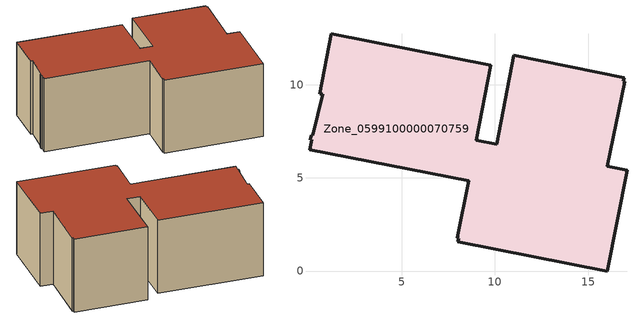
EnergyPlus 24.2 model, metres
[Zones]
Zone_0599100000070759
 floor ground (C_G): 10.1,6.79 11,11.57 16.93,10.37 16.89,10.18 16.98,10.16 16.04,5.62 17.09,5.41 16.02,0 8.01,1.58 8.06,1.77 7.99,1.78 8.61,4.84 0.05,6.52 0.18,7.04 0.1,7.06 0.15,7.29 0.24,7.28 0.76,9.48 0.59,9.52 1.23,12.72 9.79,11.04 9,7.01 z0
 wall outside (C_F): 0.76,9.48 0.24,7.28 0.15,7.29 0.1,7.06 0.18,7.04 0.05,6.52 8.61,4.84 7.99,1.78 8.06,1.77 8.01,1.58 16.02,0 17.09,5.41 16.04,5.62 16.98,10.16 16.89,10.18 16.93,10.37 11,11.57 10.1,6.79 9,7.01 9.79,11.04 1.23,12.72 0.59,9.52 0.76,9.48 z0:6.47
 roof outside (C_R): 8.06,1.77 8.01,1.58 16.02,0 17.09,5.41 16.04,5.62 16.98,10.16 16.89,10.18 16.93,10.37 11,11.57 10.1,6.79 9,7.01 9.79,11.04 1.23,12.72 0.59,9.52 0.76,9.48 0.24,7.28 0.15,7.29 0.1,7.06 0.18,7.04 0.05,6.52 8.61,4.84 7.99,1.78 z6.47
[BUILDING]
Pand.0599100000070759: North Axis=0; Terrain=City; Loads Convergence Tolerance Value=0.04; Temperature Convergence Tolerance Value=0.4; Solar Distribution=FullExterior; Maximum Number of Warmup Days=25; Minimum Number of Warmup Days=1
[Site:Location]
Rotterdam.The.Hague.AP_ZH_NLD Design_Conditions: Latitude=51.96; Longitude=4.45; Time Zone=1; Elevation=-4.5
[SITE:GROUNDTEMPERATURE:BUILDINGSURFACE]
18, 18, 18, 18, 18, 18, 18, 18, 18, 18, 18, 18
[MATERIAL] Thermal Absorptance=0.9; Solar Absorptance=0.7; Visible Absorptance=0.7
Name | Roughness | Thickness | Conductivity | Density | Specific Heat
G.D.1965 | MediumSmooth | 0.15 | 1 | 540 | 1210
F.D.1965 | Rough | 0.3 | 0.857143 | 1920 | 840
R.D.1965 | MediumRough | 0.2 | 0.08 | 1500 | 1000
[CONSTRUCTION]
C_G: G.D.1965
C_F: F.D.1965
C_R: R.D.1965
[ZONE]
Zone_0599100000070759: Type=1; Multiplier=1; Ceiling Height=Autocalculate; Volume=Autocalculate; Floor Area=autocalculate; Part of Total Floor Area=Yes
[ZONEINFILTRATION:DESIGNFLOWRATE]
Infil_Zone_0599100000070759: Zone or ZoneList or Space or SpaceList=Zone_0599100000070759; Schedule=AlwaysOn; Design Flow Rate Calculation Method=Flow/Area; Flow Rate per Floor Area=0.0042; Constant Term Coefficient=1; Temperature Term Coefficient=0; Velocity Term Coefficient=0; Velocity Squared Term Coefficient=0
[HVACTEMPLATE:ZONE:IDEALLOADSAIRSYSTEM]
Zone_0599100000070759: Maximum Heating Supply Air Temperature=50; Minimum Cooling Supply Air Temperature=13; Maximum Heating Supply Air Humidity Ratio=0.0156; Minimum Cooling Supply Air Humidity Ratio=0.0077; Heating Limit=NoLimit; Cooling Limit=NoLimit; Dehumidification Control Type=ConstantSensibleHeatRatio; Cooling Sensible Heat Ratio=0.7; Dehumidification Setpoint=60; Humidification Control Type=None; Humidification Setpoint=30; Outdoor Air Method=None; Outdoor Air Flow Rate per Person=0.00944; Outdoor Air Flow Rate per Zone Floor Area=0; Outdoor Air Flow Rate per Zone=0; Demand Controlled Ventilation Type=None; Outdoor Air Economizer Type=NoEconomizer; Heat Recovery Type=None; Sensible Heat Recovery Effectiveness=0.7; Latent Heat Recovery Effectiveness=0.65
[ZONECONTROL:THERMOSTAT]
ThermostatControl_Zone_0599100000070759: Zone or ZoneList=Zone_0599100000070759; Control Type Schedule=DualSetpointControlType; Control 1=Thermostat_Zone_0599100000070759; Temperature Difference Between Cutout And Setpoint=0
[THERMOSTATSETPOINT:DUALSETPOINT]
Thermostat_Zone_0599100000070759: Heating Setpoint Temperature Schedule=HeatingSetpoint_Zone_0599100000070759; Cooling Setpoint Temperature Schedule=CoolingSetpoint_Zone_0599100000070759
[SCHEDULE:COMPACT]
HeatingSetpoint_Zone_0599100000070759: Through: 12/31, For: AllDays, Until: 24:00, 21
CoolingSetpoint_Zone_0599100000070759: Through: 12/31, For: AllDays, Until: 24:00, 24
DualSetpointControlType: Through: 12/31, For: AllDays, Until: 24:00, 4
AlwaysOn: Through: 12/31, For: AllDays, Until: 24:00, 1
